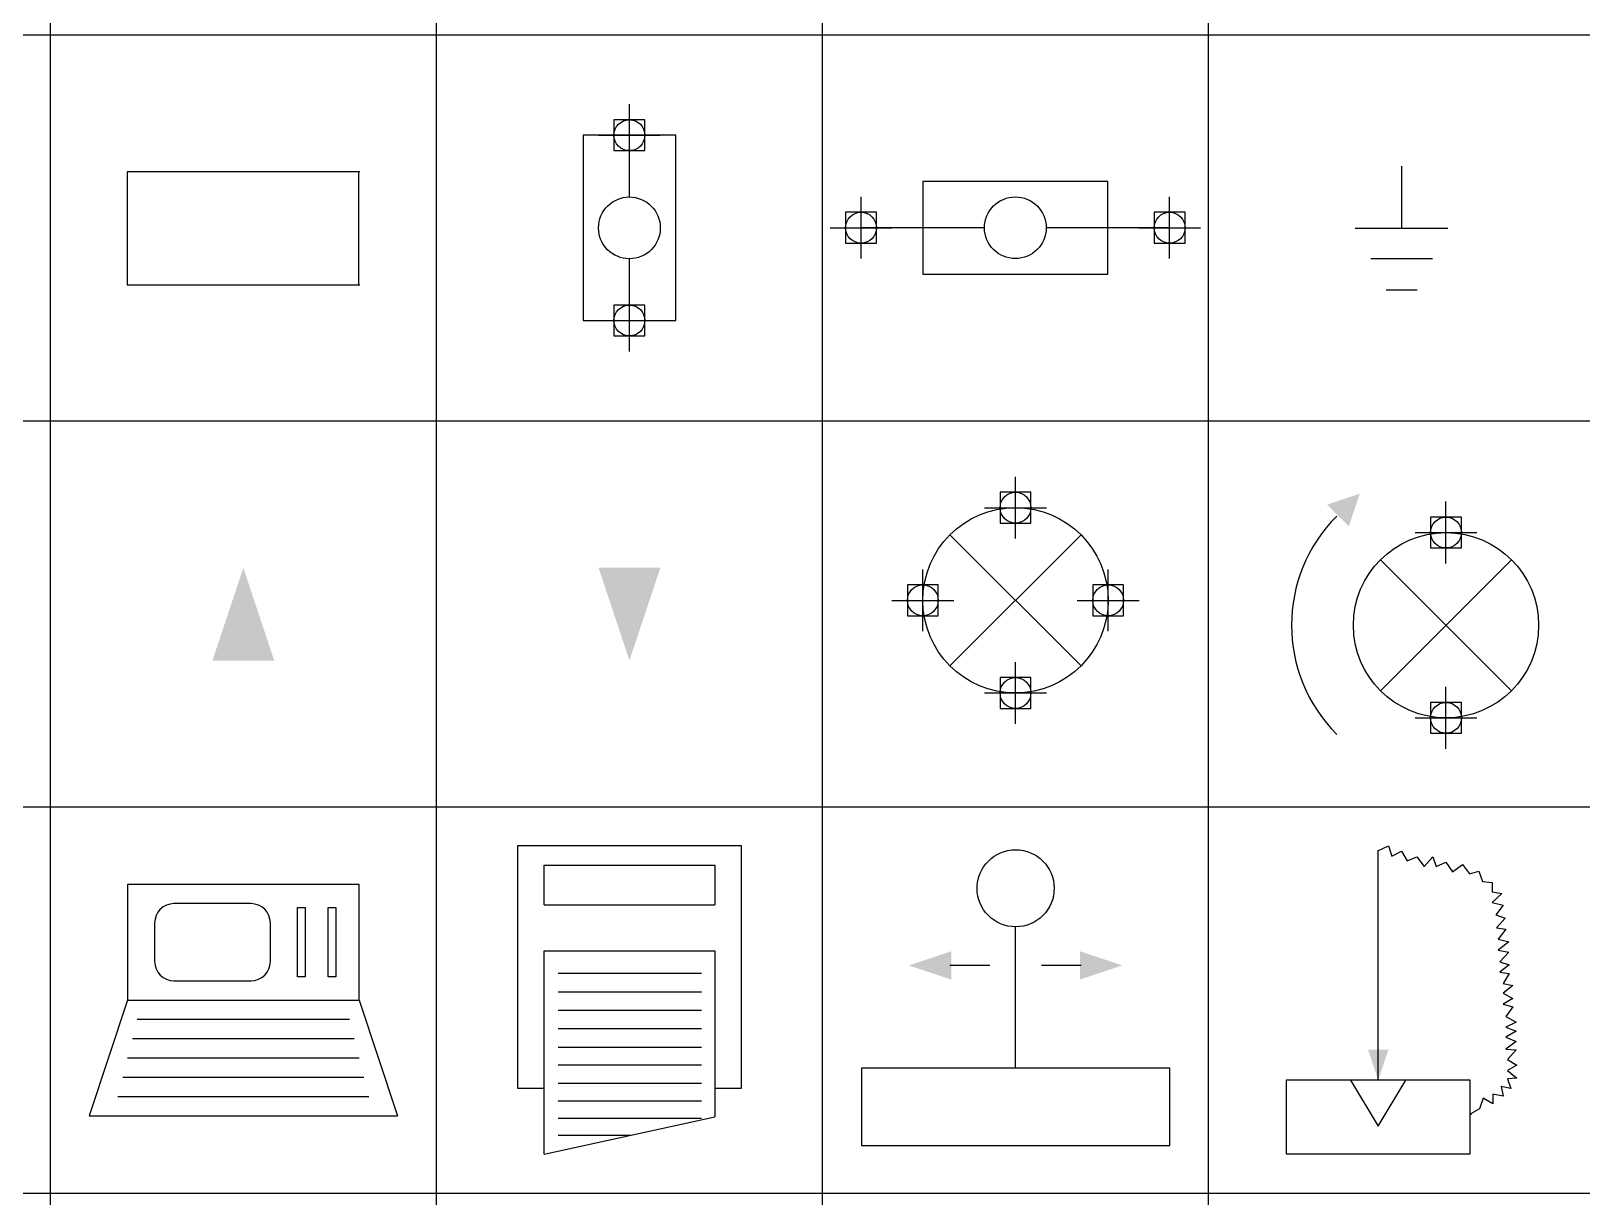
# Model space of a CAD drawing. Extents: x -7 to 200, y -18 to 300.
# Drawn here: x 49.4 to 99.6, y 172.4 to 210.1 of the extents above; entities that cross this region are included whole.
import ezdxf
from ezdxf.enums import TextEntityAlignment as Align

# ---------------------------------------------------------------- set-up
doc = ezdxf.new("R2010")
doc.units = 0
doc.header["$LTSCALE"] = 4
doc.header["$MEASUREMENT"] = 0
doc.header["$PDMODE"] = 98
doc.header["$PDSIZE"] = 1
doc.linetypes.add('DASHED', pattern=[18.75, 12.5, -6.25])
doc.layers.get('0').update_dxf_attribs({"linetype": 'CONTINUOUS'})
for name, color, linetype in [('1', 7, 'CONTINUOUS'), ('10', 1, 'DASHED'), ('11', 3, 'DASHED'), ('12', 2, 'DASHED'), ('2', 1, 'CONTINUOUS'), ('3', 4, 'CONTINUOUS'), ('C', 7, 'CONTINUOUS'), ('GRID', 9, 'CONTINUOUS'), ('SCHEIDINGEN', 3, 'CONTINUOUS'), ('SYMB', 7, 'CONTINUOUS')]:
    doc.layers.add(name, color=color, linetype=linetype)
doc.styles.add('DINY', font='SIMPLEX', dxfattribs={"width": 0.95})
doc.styles.add('ROMANS', font='ROMANS', dxfattribs={"width": 0.85})
doc.styles.get("Standard").update_dxf_attribs({"font": 'simplex'})

# ---------------------------------------------------------------- blocks, each defined once
blk = doc.blocks.new('POT')
at = {"layer": '1'}
for p, q in [((0.03, 1.853), (-7.502, 1.853)), ((-7.502, 1.853), (-7.502, -1.808)), ((-0.004, -1.808), (-0.004, 1.853)), ((-7.502, -1.808), (0.03, -1.808))]:
    blk.add_line(p, q, dxfattribs=at)
at = {"flags": 1}
blk.add_attdef('SYMBTYPE', (0, 0), '', height=0.2, dxfattribs=at)
at = {"layer": '1', "style": 'ROMANS', "width": 0.85}
blk.add_attdef('POTVAL', text='', height=2.2, dxfattribs=at).set_placement((-3.771, -0.925), align=Align.CENTER)
blk = doc.blocks.new('KLZEK')
at = {"layer": '1'}
for p, q in [((-1.5, 6), (-1.5, 0)), ((1.5, 6), (-1.5, 6)), ((0, 4), (0, 6)), ((1.5, 0), (1.5, 6)), ((0, 0), (0, 2)), ((-1.5, 0), (1.5, 0))]:
    blk.add_line(p, q, dxfattribs=at)
blk.add_circle((0, 3), 1, dxfattribs=at)
at = {"layer": 'C', "color": 2, "linetype": 'CONTINUOUS'}
blk.add_point((0, 6), dxfattribs=at)
at = {"layer": 'C', "color": 1, "linetype": 'CONTINUOUS'}
blk.add_point((0, 0), dxfattribs=at)
at = {"flags": 1}
blk.add_attdef('SYMBTYPE', (0, 0), '', height=0.2, dxfattribs=at)
at = {"layer": '1', "style": 'ROMANS', "width": 0.85}
blk.add_attdef('ZEKVAL', (0.557, -4.088), '', height=2.2, dxfattribs=at)
at = {"layer": '10', "style": 'ROMANS', "width": 0.85}
blk.add_attdef('T1', (1.966, 4.151), '', height=2.2, dxfattribs=at)
at = {"layer": '12', "style": 'ROMANS', "width": 0.85}
for tag, p in [('LOCCODE', (-12.537, 4.151)), ('STROOK', (-2.537, 4.151))]:
    blk.add_attdef(tag, text='', height=2.2, dxfattribs=at).set_placement(p, align=Align.RIGHT)
blk = doc.blocks.new('KLZEKH')
at = {"layer": '1'}
for p, q in [((8, 1.5), (2, 1.5)), ((2, 1.5), (2, -1.5)), ((8, -1.5), (8, 1.5)), ((4, 0), (0, 0)), ((10, 0), (6, 0)), ((2, -1.5), (8, -1.5))]:
    blk.add_line(p, q, dxfattribs=at)
blk.add_circle((5, 0), 1, dxfattribs=at)
at = {"layer": 'C', "color": 1, "linetype": 'CONTINUOUS'}
blk.add_point((0, 0), dxfattribs=at)
at = {"layer": 'C', "color": 2, "linetype": 'CONTINUOUS'}
blk.add_point((10, 0), dxfattribs=at)
at = {"flags": 1}
blk.add_attdef('SYMBTYPE', (0, 0), '', height=0.2, dxfattribs=at)
at = {"layer": '1', "style": 'ROMANS', "width": 0.85}
blk.add_attdef('ZEKVAL', (6.768, -5.404), '', height=2.2, dxfattribs=at)
at = {"layer": '10', "style": 'ROMANS', "width": 0.85}
blk.add_attdef('T1', (6.466, 2.151), '', height=2.2, dxfattribs=at)
at = {"layer": '12', "style": 'ROMANS', "width": 0.85}
for tag, p in [('LOCCODE', (-7.037, 2.151)), ('STROOK', (2.963, 2.151))]:
    blk.add_attdef(tag, text='', height=2.2, dxfattribs=at).set_placement(p, align=Align.RIGHT)
blk = doc.blocks.new('AARD')
at = {"layer": '1'}
for p, q in [((0, 0), (0, -2)), ((-1.5, -2), (1.5, -2)), ((1, -3), (-1, -3)), ((-0.5, -4), (0.5, -4))]:
    blk.add_line(p, q, dxfattribs=at)
at = {"flags": 1}
blk.add_attdef('SYMBTYPE', (0, 0), '', height=0.2, dxfattribs=at)
blk = doc.blocks.new('PIJLB')
at = {"layer": '1'}
blk.add_solid([(-1, 0), (0, 3), (-1, 0), (1, 0)], dxfattribs=at)
at = {"flags": 1}
blk.add_attdef('SYMBTYPE', (0, 0), '', height=0.2, dxfattribs=at)
at = {"layer": '1', "style": 'ROMANS', "width": 0.85}
blk.add_attdef('TX', (2.5, 0), '', height=2.2, dxfattribs=at)
blk = doc.blocks.new('PIJLO')
at = {"layer": '1'}
blk.add_solid([(1, 0), (0, -3), (1, 0), (-1, 0)], dxfattribs=at)
at = {"flags": 1}
blk.add_attdef('SYMBTYPE', (0, 0), '', height=0.2, dxfattribs=at)
at = {"layer": '1', "style": 'ROMANS', "width": 0.85}
blk.add_attdef('TX', (2.5, -3), '', height=2.2, dxfattribs=at)
blk = doc.blocks.new('SIGL')
at = {"layer": '1'}
for p, q in [((-2.121, 5.121), (2.121, 0.879)), ((-2.121, 0.879), (2.121, 5.121))]:
    blk.add_line(p, q, dxfattribs=at)
at = {"layer": '3'}
blk.add_circle((0, 3), 3, dxfattribs=at)
at = {"layer": 'C', "color": 1}
blk.add_point((0, 6), dxfattribs=at)
at = {"layer": 'C', "color": 3}
blk.add_point((-3, 3), dxfattribs=at)
at = {"layer": 'C', "color": 4}
blk.add_point((3, 3), dxfattribs=at)
at = {"layer": 'C', "color": 2}
blk.add_point((0, 0), dxfattribs=at)
at = {"flags": 1}
blk.add_attdef('SYMBTYPE', (0, 0), '', height=0.2, dxfattribs=at)
at = {"layer": '11', "style": 'ROMANS', "width": 0.85}
blk.add_attdef('LOCCODE', (3.97, 6.292), '', height=3.2, dxfattribs=at)
at = {"layer": '12', "style": 'DINY', "width": 0.95}
blk.add_attdef('MATCODE', (4, 1.5), '', height=3.2, dxfattribs=at)
blk = doc.blocks.new('SIGZL')
at = {"layer": '1'}
for p, q in [((-2.121, 5.121), (2.121, 0.879)), ((-2.121, 0.879), (2.121, 5.121))]:
    blk.add_line(p, q, dxfattribs=at)
blk.add_arc((0, 3), 5, 135, 225, dxfattribs=at)
blk.add_solid([(-3.854, 6.904), (-2.793, 7.257), (-3.854, 6.904), (-3.146, 6.197)], dxfattribs=at)
at = {"layer": '3'}
blk.add_circle((0, 3), 3, dxfattribs=at)
at = {"layer": 'C', "color": 1}
blk.add_point((0, 6), dxfattribs=at)
at = {"layer": 'C', "color": 2}
blk.add_point((0, 0), dxfattribs=at)
at = {"flags": 1}
blk.add_attdef('SYMBTYPE', (0, 0), '', height=0.2, dxfattribs=at)
at = {"layer": '11', "style": 'ROMANS', "width": 0.85}
blk.add_attdef('LOCCODE', (3.97, 6.721), '', height=3.2, dxfattribs=at)
at = {"layer": '12', "style": 'DINY', "width": 0.95}
blk.add_attdef('MATCODE', (4, 1.5), '', height=3.2, dxfattribs=at)
blk = doc.blocks.new('CONFPG')
at = {"layer": '1'}
for p, q in [((-7.5, 15), (-7.5, 7.5)), ((7.5, 15), (-7.5, 15)), ((7.5, 7.5), (7.5, 15)), ((0.5, 13.75), (-4.5, 13.75)), ((3.5, 13.5), (4, 13.5)), ((3.5, 9), (3.5, 13.5)), ((4, 13.5), (4, 9)), ((5.5, 13.5), (6, 13.5)), ((5.5, 9), (5.5, 13.5)), ((6, 13.5), (6, 9)), ((-5.75, 12.5), (-5.75, 10)), ((1.75, 10), (1.75, 12.5)), ((-4.5, 8.75), (0.5, 8.75)), ((4, 9), (3.5, 9)), ((6, 9), (5.5, 9)), ((-7.5, 7.5), (-10, 0)), ((-7.5, 7.5), (7.5, 7.5)), ((7.5, 7.5), (10, 0)), ((-6.875, 6.25), (6.875, 6.25)), ((-7.1875, 5), (7.1875, 5)), ((-7.5, 3.75), (7.5, 3.75)), ((-7.8125, 2.5), (7.8125, 2.5)), ((-8.125, 1.25), (8.125, 1.25)), ((-10, 0), (10, 0))]:
    blk.add_line(p, q, dxfattribs=at)
for centre, start, end in [((-4.5, 12.5), 90, 180), ((0.5, 12.5), 0, 90), ((-4.5, 10), 180, 270), ((0.5, 10), 270, 0)]:
    blk.add_arc(centre, 1.25, start, end, dxfattribs=at)
at = {"flags": 1}
blk.add_attdef('SYMBTYPE', (0, 0), '', height=0.2, dxfattribs=at)
blk = doc.blocks.new('CONFPRIN')
at = {"layer": '1'}
for p, q in [((-16.87, 0.09), (0.13, 0.09)), ((-16.87, -18.41), (-16.87, 0.09)), ((0.13, 0.09), (0.13, -18.41)), ((-14.87, -1.41), (-1.87, -1.41)), ((-14.87, -4.41), (-14.87, -1.41)), ((-1.87, -1.41), (-1.87, -4.41)), ((-14.87, -4.41), (-1.87, -4.41)), ((-14.87, -23.41), (-14.87, -7.91)), ((-14.87, -7.91), (-1.87, -7.91)), ((-1.87, -7.91), (-1.87, -20.56)), ((-13.81, -9.63), (-2.88, -9.63)), ((-13.81, -11.05), (-2.88, -11.05)), ((-13.81, -12.45), (-2.88, -12.45)), ((-13.81, -13.84), (-2.88, -13.84)), ((-13.81, -15.26), (-2.88, -15.26)), ((-13.81, -16.59), (-2.88, -16.59)), ((-14.87, -18.41), (-16.87, -18.41)), ((-13.81, -17.99), (-2.88, -17.99)), ((0.13, -18.41), (-1.87, -18.41)), ((-13.81, -19.35), (-2.88, -19.35)), ((-14.87, -23.41), (-1.87, -20.56)), ((-13.81, -20.65), (-2.88, -20.65)), ((-13.81, -21.96), (-8.24, -21.96))]:
    blk.add_line(p, q, dxfattribs=at)
at = {"flags": 1}
blk.add_attdef('SYMBTYPE', (0, 0), '', height=0.2, dxfattribs=at)
at = {"layer": '1', "width": 0.85}
blk.add_attdef('TAG-NR', text='', height=2.2, dxfattribs=at).set_placement((-8.37, 3.09), align=Align.MIDDLE)
blk = doc.blocks.new('CONFJOY')
at = {"layer": '1'}
for p, q in [((0.005, 3.199), (0.005, 8.699)), ((-0.995, 7.199), (-2.55, 7.199)), ((2.56, 7.199), (1.005, 7.199)), ((-5.995, 3.199), (-5.995, 0.199)), ((6.005, 3.199), (-5.995, 3.199)), ((6.005, 0.199), (6.005, 3.199)), ((-5.995, 0.199), (6.005, 0.199))]:
    blk.add_line(p, q, dxfattribs=at)
blk.add_circle((0.005, 10.199), 1.5, dxfattribs=at)
at = {"layer": '2'}
for points in [[(-2.495, 6.649), (-4.145, 7.199), (-2.495, 6.649), (-2.495, 7.749)], [(2.505, 7.749), (4.155, 7.199), (2.505, 7.749), (2.505, 6.649)]]:
    blk.add_solid(points, dxfattribs=at)
at = {"flags": 1}
blk.add_attdef('SYMBTYPE', (0, 0), '', height=0.2, dxfattribs=at)
blk = doc.blocks.new('CONFLPEN')
at = {"layer": '1'}
for p, q in [((0.078, 4.025), (0.078, 16.525)), ((0.099, 16.499), (0.632, 16.759)), ((0.632, 16.759), (0.814, 16.199)), ((0.814, 16.199), (1.347, 16.46)), ((1.347, 16.46), (1.646, 15.939)), ((1.646, 15.939), (2.166, 16.16)), ((2.166, 16.16), (2.582, 15.64)), ((2.582, 15.64), (3.037, 16.16)), ((3.037, 16.16), (3.219, 15.64)), ((3.219, 15.64), (3.752, 15.861)), ((3.752, 15.861), (4.116, 15.341)), ((4.116, 15.341), (4.649, 15.744)), ((4.649, 15.744), (5.026, 15.224)), ((5.026, 15.224), (5.546, 15.38)), ((5.546, 15.38), (5.741, 14.808)), ((5.741, 14.808), (6.261, 14.769)), ((6.261, 14.769), (6.261, 14.249)), ((6.261, 14.249), (6.794, 14.171)), ((6.794, 14.171), (6.261, 13.676)), ((6.261, 13.676), (6.859, 13.533)), ((6.859, 13.533), (6.456, 13)), ((6.456, 13), (6.976, 12.818)), ((6.976, 12.818), (6.495, 12.298)), ((6.495, 12.298), (7.015, 12.22)), ((7.015, 12.22), (6.599, 11.686)), ((6.599, 11.686), (7.171, 11.543)), ((7.171, 11.543), (6.599, 11.088)), ((6.599, 11.088), (7.171, 10.971)), ((7.171, 10.971), (6.677, 10.451)), ((6.677, 10.451), (7.197, 10.295)), ((7.197, 10.295), (6.677, 9.892)), ((6.677, 9.892), (7.197, 9.814)), ((7.197, 9.814), (6.859, 9.28)), ((6.859, 9.28), (7.392, 9.176)), ((7.392, 9.176), (6.859, 8.76)), ((6.859, 8.76), (7.392, 8.461)), ((7.392, 8.461), (6.859, 8.162)), ((6.859, 8.162), (7.392, 8.006)), ((7.392, 8.006), (7.015, 7.485)), ((7.015, 7.485), (7.574, 7.173)), ((7.574, 7.173), (7.015, 6.913)), ((7.015, 6.913), (7.574, 6.692)), ((7.574, 6.692), (7.015, 6.354)), ((7.015, 6.354), (7.574, 6.133)), ((7.574, 6.133), (7.015, 5.717)), ((7.015, 5.717), (7.574, 5.678)), ((7.574, 5.678), (7.093, 5.144)), ((7.093, 5.144), (7.613, 4.845)), ((7.613, 4.845), (7.093, 4.546)), ((7.093, 4.546), (7.613, 4.13)), ((5.078, 4.025), (-4.922, 4.025)), ((-4.922, 4.025), (-4.922, 0.025)), ((-1.422, 4.025), (0.078, 1.525)), ((0.078, 1.525), (1.578, 4.025)), ((5.078, 0.025), (5.078, 4.025)), ((7.275, 3.571), (6.755, 3.688)), ((6.755, 3.688), (6.859, 3.154)), ((7.613, 4.13), (7.093, 4.091)), ((7.093, 4.091), (7.275, 3.571)), ((5.78, 3.05), (5.585, 2.478)), ((6.3, 2.738), (5.78, 3.05)), ((6.859, 3.154), (6.3, 3.272)), ((6.3, 3.272), (6.3, 2.738)), ((5.585, 2.478), (5.065, 2.179)), ((5.065, 2.179), (5.143, 2.179)), ((-4.922, 0.025), (5.078, 0.025))]:
    blk.add_line(p, q, dxfattribs=at)
at = {"layer": '2'}
blk.add_solid([(0.628, 5.675), (0.078, 4.025), (0.628, 5.675), (-0.472, 5.675)], dxfattribs=at)
at = {"flags": 1}
blk.add_attdef('SYMBTYPE', (0, 0), '', height=0.2, dxfattribs=at)

msp = doc.modelspace()

# ---------------------------------------------------------------- linework, layer by layer
at = {"layer": 'GRID', "linetype": 'CONTINUOUS'}
for p, q in [((50, 72.5), (50, 285)), ((62.5, 72.5), (62.5, 285)), ((75, 72.5), (75, 285)), ((87.5, 72.5), (87.5, 285)), ((0, 210), (187.5, 210)), ((0, 197.5), (187.5, 197.5)), ((0, 185), (187.5, 185)), ((0, 172.5), (187.5, 172.5))]:
    msp.add_line(p, q, dxfattribs=at)
at = {"layer": 'SCHEIDINGEN', "const_width": 0.5}
msp.add_lwpolyline([(90.681, 183.449), (90.681, 183.449)], dxfattribs=at)

# ---------------------------------------------------------------- block references
at = {"layer": 'SYMB', "linetype": 'CONTINUOUS'}
for name, p in [('KLZEK', (68.75, 200.752)), ('POT', (59.992, 203.718)), ('AARD', (93.751, 205.745)), ('SIGL', (81.25, 188.691)), ('SIGZL', (95.189, 187.886)), ('PIJLB', (56.249, 189.741)), ('PIJLO', (68.75, 192.744))]:
    msp.add_blockref(name, p, dxfattribs=at)
for name, p, xscale, yscale, zscale in [('KLZEKH', (76.25, 203.755), 0.999043451352021, 0.999043451352021, 0.999043451352021), ('CONFPRIN', (72.313, 183.711), 0.4253374932640689, 0.4253374932640689, 0.4253374932640689), ('CONFJOY', (81.25, 173.876), 0.8325362059016129, 0.8325362059016129, 0.8325362059016129), ('CONFLPEN', (92.948, 173.753), 0.5962154419515121, 0.5962154419515121, 0.5962154419515121), ('CONFPG', (56.249, 175.002), 0.499521719270887, 0.499521719270887, 0.499521719270887)]:
    msp.add_blockref(name, p, dxfattribs=dict(at, xscale=xscale, yscale=yscale, zscale=zscale))

doc.saveas('drawing.dxf')
